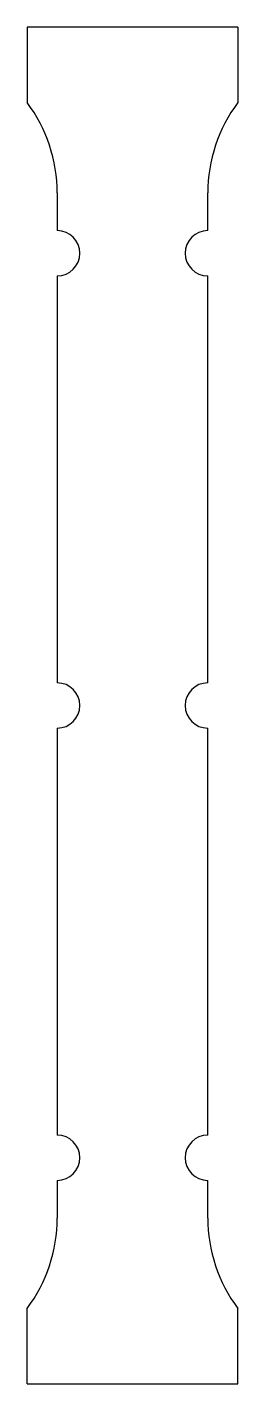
# Model space of a CAD drawing. Header units: millimetres. Extents: x -2 to 12, y -90 to 0.
import ezdxf

# ---------------------------------------------------------------- set-up
doc = ezdxf.new("R2010")
doc.units = ezdxf.units.MM

msp = doc.modelspace()

# ---------------------------------------------------------------- linework, layer by layer
at = {"color": 7, "linetype": 'Continuous', "lineweight": 25}
for p, q in [((12, 0), (-2, 0)), ((-2, 0), (-2, -5)), ((12, 0), (12, -5)), ((0, -11), (0, -13.5)), ((10, -13.5), (10, -11)), ((0, -16.5), (0, -43.5)), ((10, -43.5), (10, -16.5)), ((0, -46.5), (0, -73.5)), ((10, -73.5), (10, -46.5)), ((0, -76.5), (0, -79)), ((10, -79), (10, -76.5)), ((-2, -90), (-2, -85)), ((12, -90), (12, -85)), ((-2, -90), (12, -90))]:
    msp.add_line(p, q, dxfattribs=at)
for centre, radius, start, end in [((-10, -11), 10, 0, 36.8699), ((20, -11), 10, 143.1301, 180), ((0, -15), 1.5, 270, 90), ((10, -15), 1.5, 90, 270), ((0, -45), 1.5, 270, 90), ((10, -45), 1.5, 90, 270), ((0, -75), 1.5, 270, 90), ((10, -75), 1.5, 90, 270), ((-10, -79), 10, 323.1301, 0), ((20, -79), 10, 180, 216.8699)]:
    msp.add_arc(centre, radius, start, end, dxfattribs=at)

doc.saveas('drawing.dxf')
